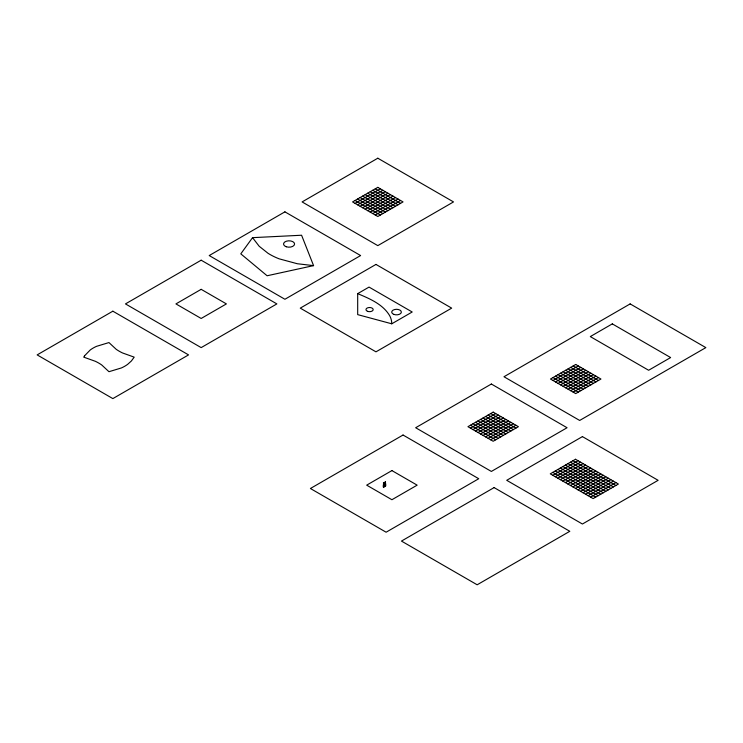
<?xml version="1.0" encoding="UTF-8"?>
<svg xmlns="http://www.w3.org/2000/svg" width="743" height="743" viewBox="0 0 743 743"><rect width="100%" height="100%" fill="white"/><g stroke="black" fill="none" stroke-linecap="round" stroke-linejoin="round"><path stroke-width="1.11" d="M252.546 237.658L240.797 253.855L267.108 275.764L313.574 265.623L301.584 235.234L252.546 237.658L259.196 246.267L268.065 253.317A61.595 35.562 0 0 0 279.136 258.824L297.339 263.746L313.574 265.623M383.388 482.922C385.663 488.188 381.744 489.154 383.89 482.904M385.069 481.947C387.344 487.213 383.425 488.188 385.571 481.928M383.388 487.176L383.89 487.157M385.069 486.201L385.571 486.182M355.098 203.378L380.332 188.815M357.624 204.836L382.859 190.264M360.141 206.294L385.376 191.722M362.668 207.752L387.902 193.18M365.194 209.21L390.428 194.638M367.711 210.668L392.945 196.096M370.237 212.117L395.471 197.554M372.763 213.575L397.997 199.013M375.289 215.033L400.523 200.471M357.689 293.643L369.048 287.086L412.198 311.995L391.756 323.799L357.689 314.623L357.689 293.643C369.531 298.621 382.729 304.091 389.629 315.599A47.784 27.584 0 0 1 391.626 321.71L391.756 323.799M470.468 428.144L495.702 413.572M553.006 380.49L578.24 365.928M472.994 429.603L498.228 415.031M555.532 381.948L580.766 367.376M475.511 431.061L500.745 416.489M558.058 383.407L583.292 368.834M478.037 432.519L503.271 417.947M560.575 384.865L585.809 370.293M480.563 433.977L505.797 419.405M563.101 386.323L588.335 371.751M483.089 435.426L508.323 420.863M565.627 387.772L590.861 373.209M485.606 436.884L510.84 422.321M568.144 389.23L593.378 374.667M488.132 438.342L513.367 423.77M570.67 390.688L595.905 376.125M490.659 439.8L515.893 425.228M573.197 392.146L598.431 377.574M552.783 475.288L578.017 460.725M555.309 476.746L580.543 462.183M557.835 478.204L583.069 463.641M560.352 479.662L585.586 465.09M562.878 481.12L588.112 466.548M565.404 482.579L590.639 468.006M567.921 484.037L593.155 469.465M570.448 485.495L595.682 470.923M572.974 486.944L598.208 472.381M575.5 488.402L600.734 473.839M578.017 489.86L603.251 475.288M580.543 491.318L605.777 476.746M583.069 492.776L608.303 478.204M585.586 494.234L610.82 479.662M588.112 495.692L613.346 481.12M590.639 497.141L615.873 482.579M375.289 188.815L400.523 203.378M372.763 190.264L397.997 204.836M370.237 191.722L395.471 206.294M367.711 193.18L392.945 207.752M365.194 194.638L390.428 209.21M362.668 196.096L387.902 210.668M360.141 197.554L385.376 212.117M357.624 199.013L382.859 213.575M355.098 200.471L380.332 215.033M573.197 365.928L598.431 380.49M570.67 367.376L595.905 381.948M568.144 368.834L593.378 383.407M565.627 370.293L590.861 384.865M563.101 371.751L588.335 386.323M560.575 373.209L585.809 387.772M558.058 374.667L583.292 389.23M555.532 376.125L580.766 390.688M553.006 377.574L578.24 392.146M572.974 460.725L615.873 485.495M490.659 413.572L515.893 428.144M570.448 462.183L613.346 486.944M488.132 415.031L513.367 429.603M567.921 463.641L610.82 488.402M485.606 416.489L510.84 431.061M565.404 465.09L608.303 489.86M483.089 417.947L508.323 432.519M562.878 466.548L605.777 491.318M480.563 419.405L505.797 433.977M560.352 468.006L603.251 492.776M478.037 420.863L503.271 435.426M557.835 469.465L600.734 494.234M475.511 422.321L500.745 436.884M555.309 470.923L598.208 495.692M472.994 423.77L498.228 438.342M552.783 472.381L595.682 497.141M470.468 425.228L495.702 439.8M385.301 481.798L385.338 486.34M383.62 482.764L383.657 487.306M84.563 355.804L83.727 357.142L95.41 361.321A47.71 27.547 0 0 1 101.717 364.962L108.961 371.704L121.378 367.952A35.859 20.702 0 0 0 127.694 364.311L131.39 360.977L134.195 357.142L122.521 352.953A47.71 27.547 0 0 1 116.205 349.312L108.961 342.569L96.544 346.331A35.859 20.702 0 0 0 90.237 349.972L84.563 355.804M112.852 311.187L37.15 354.894L112.852 398.601L188.555 354.894L112.852 311.187M201.167 260.199L125.465 303.906L201.167 347.613L276.87 303.906L201.167 260.199M284.913 211.848L209.21 255.555L284.913 299.262L360.615 255.555L284.913 211.848M377.806 158.213L302.104 201.92L377.806 245.627L453.509 201.92L377.806 158.213M201.167 289.333L175.933 303.906L201.167 318.468L226.401 303.906L201.167 289.333M377.806 187.357L352.572 201.92L377.806 216.492L403.04 201.92L377.806 187.357M375.967 264.424L300.265 308.131L375.967 351.838L451.67 308.131L375.967 264.424M403.04 435.026L310.407 488.504L386.109 532.211L478.743 478.724L403.04 435.026M491.364 384.029L415.662 427.736L491.364 471.443L567.067 427.736L491.364 384.029M630.148 303.906L503.977 376.747L579.679 420.454L705.85 347.613L630.148 303.906M612.306 323.883L590.304 336.588L648.63 370.265L670.632 357.559L612.306 323.883M391.914 470.588L366.68 485.151L391.914 499.723L417.148 485.151L391.914 470.588M493.176 412.124L467.941 426.686L493.176 441.258L518.41 426.686L493.176 412.124M575.714 364.469L550.479 379.032L575.714 393.604L600.948 379.032L575.714 364.469M494.104 487.594L401.461 541.08L477.164 584.787L569.807 531.301L494.104 487.594M582.419 436.605L506.717 480.312L582.419 524.019L658.122 480.312L582.419 436.605M575.5 459.267L550.266 473.839L593.155 498.599L618.39 484.037L575.5 459.267M393.836 314.382A4.82 2.777 0 0 0 401.341 312.274A4.82 2.777 0 0 0 394.431 309.58A4.82 2.777 0 0 0 393.836 314.382M286.259 246.75A5.526 3.195 0 0 0 294.581 244.01A5.526 3.195 0 0 0 286.315 241.224A5.526 3.195 0 0 0 286.259 246.75M367.544 311.317A3.613 2.09 0 0 0 373.172 309.738A3.613 2.09 0 0 0 367.989 307.713A3.613 2.09 0 0 0 367.544 311.317"/></g></svg>
